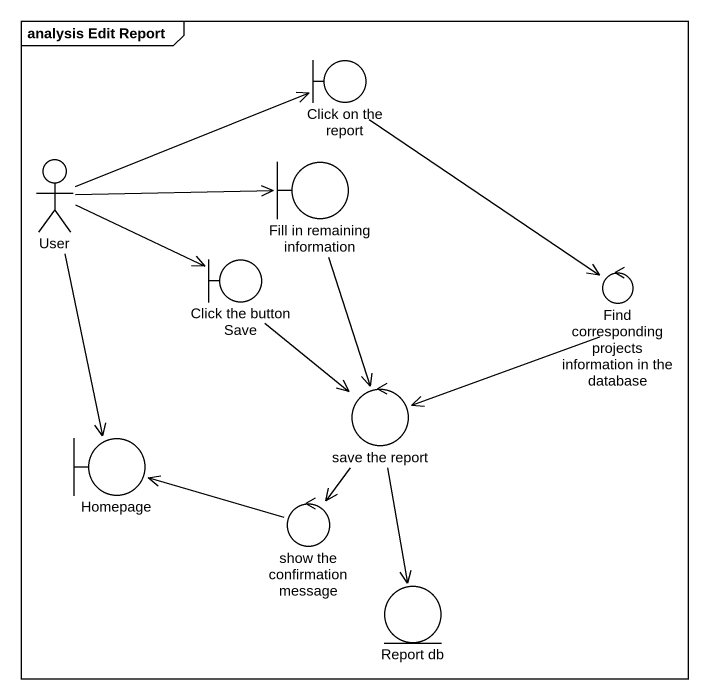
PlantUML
@startuml
mainframe analysis Edit Report
boundary "Click on the report" as Click_on_the_report
actor User
boundary "Fill in remaining information" as Fill_in_remaining
boundary "Click the button Save" as Click_the_button_Save
control "Find corresponding projects information in the database" as Find_corresponding_projects
boundary Homepage
control "save the report" as save_the_report
control "show the confirmation message" as show_the_confirmation
entity "Report db" as Report_db
Click_on_the_report --> Find_corresponding_projects
User -right-> Click_on_the_report
User -right-> Fill_in_remaining
User -right-> Click_the_button_Save
User --> Homepage
Fill_in_remaining --> save_the_report
Click_the_button_Save --> save_the_report
Find_corresponding_projects -left-> save_the_report
save_the_report --> show_the_confirmation
save_the_report --> Report_db
show_the_confirmation -left-> Homepage
@enduml
